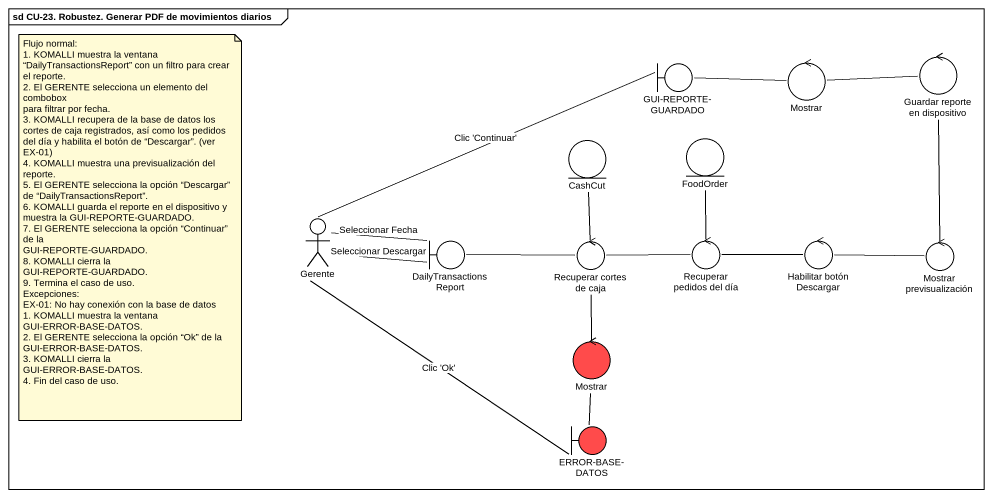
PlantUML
@startuml
mainframe sd CU-23. Robustez. Generar PDF de movimientos diarios
boundary "GUI-REPORTE-GUARDADO" as GUI_REPORTE_GUARDADO
control Mostrar
control "Guardar reporte en dispositivo" as Guardar_reporte_en
entity CashCut
entity FoodOrder
actor Gerente
boundary DailyTransactionsReport
control "Recuperar cortes de caja" as Recuperar_cortes_de_caja
control "Recuperar pedidos del día" as Recuperar_pedidos_del_día
control "Habilitar botón Descargar" as Habilitar_botón_Descargar
control "Mostrar previsualización" as Mostrar_previsualización
control "Mostrar" as Mostrar_2 #FF4B4B
boundary "ERROR-BASE-DATOS" as ERROR_BASE_DATOS #FF4B4B
GUI_REPORTE_GUARDADO -left- Gerente : Clic 'Continuar'
Mostrar -left- GUI_REPORTE_GUARDADO
Guardar_reporte_en -left- Mostrar
FoodOrder -- Recuperar_pedidos_del_día
Gerente -right- DailyTransactionsReport : Seleccionar Descargar
Gerente -right- DailyTransactionsReport : Seleccionar Fecha
DailyTransactionsReport -right- Recuperar_cortes_de_caja
Recuperar_cortes_de_caja -up- CashCut
Recuperar_cortes_de_caja -right- Recuperar_pedidos_del_día
Recuperar_cortes_de_caja -- Mostrar_2
Recuperar_pedidos_del_día -right- Habilitar_botón_Descargar
Habilitar_botón_Descargar -right- Mostrar_previsualización
Mostrar_previsualización -up- Guardar_reporte_en
Mostrar_2 -- ERROR_BASE_DATOS
ERROR_BASE_DATOS -up- Gerente : Clic 'Ok'
note as N1
  Flujo normal:
  1. KOMALLI muestra la ventana “DailyTransactionsReport” con un filtro para crear el reporte.
  2. El GERENTE selecciona un elemento del combobox
  para filtrar por fecha.
  3. KOMALLI recupera de la base de datos los cortes de caja registrados, así como los pedidos del día y habilita el botón de “Descargar”. (ver EX-01)
  4. KOMALLI muestra una previsualización del reporte.
  5. El GERENTE selecciona la opción “Descargar” de “DailyTransactionsReport”.
  6. KOMALLI guarda el reporte en el dispositivo y muestra la GUI-REPORTE-GUARDADO.
  7. El GERENTE selecciona la opción “Continuar” de la
  GUI-REPORTE-GUARDADO.
  8. KOMALLI cierra la GUI-REPORTE-GUARDADO.
  9. Termina el caso de uso.
  Excepciones:
  EX-01: No hay conexión con la base de datos
  1. KOMALLI muestra la ventana GUI-ERROR-BASE-DATOS.
  2. El GERENTE selecciona la opción “Ok” de la GUI-ERROR-BASE-DATOS.
  3. KOMALLI cierra la GUI-ERROR-BASE-DATOS.
  4. Fin del caso de uso.
end note
@enduml
